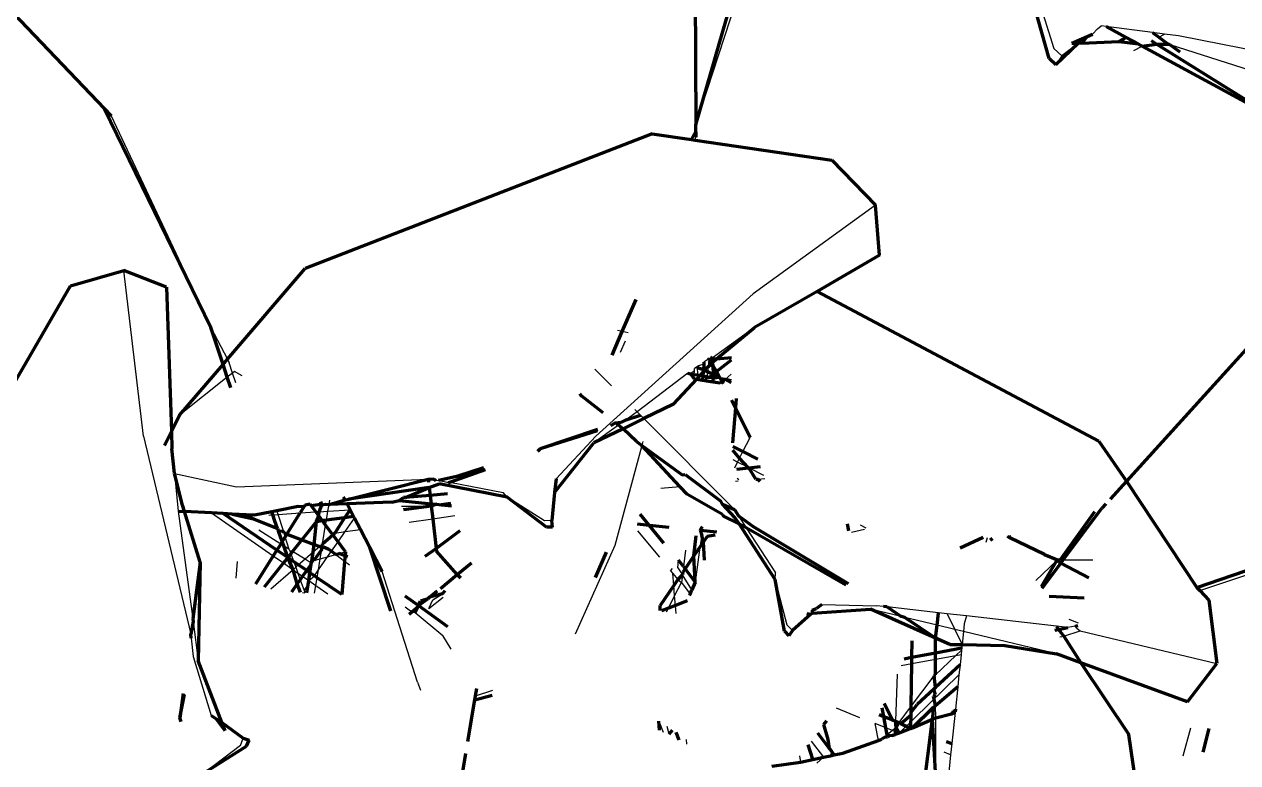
# Model space of a CAD drawing. Header units: millimetres. Extents: x 4307 to 31003, y 2809 to 20009.
# Drawn here: x 17306.02 to 17329.91, y 8947.4 to 8961.95 of the extents above; entities that cross this region are included whole.
import ezdxf

# ---------------------------------------------------------------- set-up
doc = ezdxf.new("R2010")
doc.units = ezdxf.units.MM
doc.layers.add('ProfileEdges', color=7, linetype='Continuous')

msp = doc.modelspace()

# ---------------------------------------------------------------- linework, layer by layer
for p, q in [((17325.87, 8962.816), (17326.29, 8961.473)), ((17319.246, 8959.965), (17320.039, 8962.393)), ((17327.155, 8961.858), (17327.056, 8961.752)), ((17327.155, 8961.858), (17327.223, 8961.915)), ((17327.324, 8961.902), (17327.223, 8961.915)), ((17328.235, 8961.783), (17327.324, 8961.902)), ((17326.779, 8961.577), (17326.451, 8961.326)), ((17328.471, 8961.752), (17328.235, 8961.783)), ((17328.362, 8961.694), (17328.471, 8961.752)), ((17328.744, 8961.717), (17328.471, 8961.752)), ((17334.394, 8960.621), (17328.744, 8961.717)), ((17326.29, 8961.473), (17326.451, 8961.326)), ((17326.451, 8961.326), (17326.33, 8961.145)), ((17327.869, 8961.432), (17328.031, 8961.518)), ((17330.328, 8960.983), (17328.582, 8961.541)), ((17307.733, 8960.141), (17309.696, 8955.97)), ((17319.23, 8959.665), (17319.247, 8959.723)), ((17322.78, 8958.381), (17320.371, 8956.639)), ((17308.368, 8953.83), (17307.983, 8957.095)), ((17320.371, 8956.639), (17317.274, 8953.834)), ((17309.696, 8955.97), (17310.025, 8955.351)), ((17317.796, 8955.893), (17317.704, 8955.914)), ((17317.909, 8955.868), (17317.796, 8955.893)), ((17320.401, 8955.97), (17319.566, 8955.371)), ((17317.763, 8955.489), (17317.859, 8955.708)), ((17310.025, 8955.351), (17310.059, 8955.278)), ((17319.482, 8955.342), (17319.403, 8955.289)), ((17319.566, 8955.371), (17319.506, 8955.359)), ((17310.125, 8955.075), (17310.059, 8955.278)), ((17310.162, 8955.104), (17310.125, 8955.075)), ((17310.313, 8955.019), (17310.162, 8955.104)), ((17317.253, 8955.153), (17317.582, 8954.821)), ((17319.219, 8955.121), (17319.136, 8955.062)), ((17319.214, 8955.049), (17319.219, 8955.121)), ((17319.219, 8955.121), (17319.221, 8955.164)), ((17319.268, 8955.196), (17319.221, 8955.164)), ((17319.299, 8955.218), (17319.268, 8955.196)), ((17319.268, 8955.196), (17319.276, 8955.038)), ((17319.401, 8955.252), (17319.299, 8955.218)), ((17319.475, 8955.103), (17319.463, 8955.005)), ((17319.486, 8955.196), (17319.475, 8955.103)), ((17319.502, 8955.325), (17319.486, 8955.196)), ((17310.02, 8954.992), (17309.078, 8954.243)), ((17310.125, 8955.075), (17310.02, 8954.992)), ((17310.185, 8954.886), (17310.125, 8955.075)), ((17319.085, 8955.071), (17318.09, 8954.31)), ((17319.208, 8954.963), (17319.214, 8955.049)), ((17319.276, 8955.038), (17319.265, 8954.954)), ((17319.457, 8954.958), (17319.453, 8954.925)), ((17319.779, 8954.873), (17319.721, 8954.883)), ((17319.822, 8954.947), (17319.779, 8954.873)), ((17319.941, 8955.051), (17319.822, 8954.947)), ((17318.09, 8954.31), (17317.874, 8954.155)), ((17318.042, 8954.359), (17318.09, 8954.31)), ((17318.09, 8954.31), (17318.152, 8954.248)), ((17318.152, 8954.248), (17318.22, 8954.18)), ((17318.22, 8954.18), (17320.003, 8952.386)), ((17317.724, 8954.048), (17317.237, 8953.698)), ((17317.779, 8954.108), (17317.724, 8954.048)), ((17308.368, 8953.83), (17309.302, 8949.931)), ((17316.491, 8952.994), (17317.274, 8953.834)), ((17318.201, 8953.727), (17318.18, 8953.648)), ((17320.171, 8953.528), (17320.312, 8953.809)), ((17318.173, 8953.623), (17317.649, 8951.676)), ((17320.107, 8953.401), (17320.171, 8953.528)), ((17320.067, 8953.322), (17319.977, 8953.369)), ((17320.009, 8953.206), (17320.067, 8953.322)), ((17320.067, 8953.322), (17320.107, 8953.401)), ((17320.265, 8953.221), (17320.067, 8953.322)), ((17320.582, 8953.057), (17320.289, 8953.208)), ((17308.98, 8953.098), (17309.055, 8952.357)), ((17308.98, 8953.098), (17310.2, 8952.832)), ((17310.2, 8952.832), (17313.975, 8952.986)), ((17314.125, 8952.956), (17314.177, 8952.967)), ((17314.177, 8952.967), (17314.371, 8952.919)), ((17320.022, 8952.945), (17320.08, 8952.951)), ((17320.091, 8952.975), (17320.06, 8952.997)), ((17320.468, 8952.987), (17320.602, 8953)), ((17314.4, 8952.929), (17315.45, 8952.724)), ((17315.528, 8952.628), (17315.45, 8952.724)), ((17318.555, 8952.805), (17318.931, 8952.841)), ((17312.001, 8952.354), (17312.022, 8952.483)), ((17312.022, 8952.483), (17312.036, 8952.574)), ((17316.265, 8952.163), (17315.528, 8952.628)), ((17309.055, 8952.357), (17309.342, 8950.236)), ((17309.709, 8952.32), (17310.924, 8951.473)), ((17310.84, 8952.279), (17310.916, 8952.284)), ((17310.916, 8952.284), (17311.019, 8952.29)), ((17311.019, 8952.29), (17310.996, 8952.363)), ((17311.019, 8952.29), (17311.453, 8952.319)), ((17311.123, 8951.966), (17311.019, 8952.29)), ((17311.453, 8952.319), (17311.763, 8952.339)), ((17311.763, 8952.339), (17311.831, 8952.343)), ((17311.831, 8952.343), (17312.001, 8952.354)), ((17311.972, 8952.179), (17312.001, 8952.354)), ((17312.001, 8952.354), (17312.437, 8952.382)), ((17313.451, 8952.455), (17314.035, 8952.454)), ((17314.064, 8952.205), (17314.502, 8952.269)), ((17320.081, 8952.265), (17320.238, 8952.024)), ((17311.896, 8951.71), (17311.956, 8952.079)), ((17311.956, 8952.079), (17311.972, 8952.179)), ((17312.34, 8951.951), (17312.524, 8952.215)), ((17312.34, 8951.951), (17312.639, 8951.995)), ((17313.601, 8952.137), (17314.064, 8952.205)), ((17316.407, 8952.173), (17316.265, 8952.163)), ((17320.238, 8952.024), (17320.813, 8951.139)), ((17322.567, 8951.992), (17322.31, 8951.936)), ((17322.6, 8952.017), (17322.484, 8952.077)), ((17311.071, 8951.707), (17310.637, 8951.979)), ((17311.16, 8951.85), (17311.138, 8951.92)), ((17311.24, 8951.601), (17311.16, 8951.85)), ((17312.139, 8951.922), (17312.34, 8951.951)), ((17312.2, 8951.75), (17312.34, 8951.951)), ((17318.095, 8951.968), (17318.528, 8951.446)), ((17319.36, 8951.874), (17319.324, 8951.646)), ((17324.979, 8951.828), (17324.955, 8951.74)), ((17311.133, 8951.669), (17311.071, 8951.707)), ((17311.24, 8951.601), (17311.133, 8951.669)), ((17311.249, 8951.573), (17311.24, 8951.601)), ((17311.304, 8951.561), (17311.249, 8951.573)), ((17311.249, 8951.573), (17311.269, 8951.517)), ((17311.269, 8951.517), (17311.327, 8951.359)), ((17311.55, 8951.408), (17311.304, 8951.561)), ((17311.708, 8951.546), (17311.55, 8951.408)), ((17311.84, 8951.661), (17311.708, 8951.546)), ((17311.896, 8951.71), (17311.84, 8951.661)), ((17311.849, 8951.417), (17311.878, 8951.598)), ((17311.995, 8951.457), (17312.069, 8951.564)), ((17312.069, 8951.564), (17312.2, 8951.75)), ((17312.225, 8951.52), (17312.346, 8951.553)), ((17317.649, 8951.676), (17316.869, 8949.932)), ((17319.04, 8951.585), (17319, 8951.262)), ((17319.324, 8951.646), (17319.233, 8950.959)), ((17329.164, 8950.789), (17331.46, 8951.559)), ((17310.193, 8951.032), (17310.219, 8951.363)), ((17310.924, 8951.473), (17311.124, 8951.334)), ((17311.124, 8951.334), (17311.313, 8951.202)), ((17311.327, 8951.359), (17311.367, 8951.249)), ((17311.42, 8951.295), (17311.367, 8951.249)), ((17311.55, 8951.408), (17311.42, 8951.295)), ((17311.631, 8951.357), (17311.55, 8951.408)), ((17311.631, 8951.357), (17311.681, 8951.371)), ((17311.724, 8951.383), (17311.849, 8951.417)), ((17311.813, 8951.197), (17311.995, 8951.457)), ((17311.813, 8951.197), (17311.849, 8951.417)), ((17311.849, 8951.417), (17311.995, 8951.457)), ((17311.995, 8951.457), (17312.153, 8951.5)), ((17312.153, 8951.5), (17312.33, 8951.367)), ((17312.33, 8951.367), (17312.426, 8951.295)), ((17318.888, 8951.239), (17318.901, 8951.392)), ((17325.935, 8950.989), (17326.345, 8951.375)), ((17326.417, 8951.394), (17326.478, 8951.394)), ((17326.478, 8951.394), (17327.062, 8951.395)), ((17311.313, 8951.202), (17310.876, 8950.82)), ((17311.367, 8951.249), (17311.313, 8951.202)), ((17311.313, 8951.202), (17311.408, 8951.136)), ((17311.367, 8951.249), (17311.408, 8951.136)), ((17311.408, 8951.136), (17311.455, 8951.005)), ((17311.408, 8951.136), (17311.502, 8951.071)), ((17311.502, 8951.071), (17311.622, 8950.987)), ((17311.622, 8950.987), (17311.733, 8951.082)), ((17311.733, 8951.082), (17311.813, 8951.197)), ((17311.763, 8950.888), (17311.788, 8951.044)), ((17311.788, 8951.044), (17311.813, 8951.197)), ((17313.765, 8948.983), (17313.071, 8951.168)), ((17318.748, 8951.181), (17318.782, 8951.228)), ((17318.748, 8951.181), (17318.79, 8951.13)), ((17318.79, 8951.13), (17318.89, 8951.01)), ((17318.81, 8950.892), (17318.79, 8951.13)), ((17318.888, 8951.239), (17318.98, 8951.098)), ((17318.98, 8951.098), (17318.962, 8950.951)), ((17319.168, 8950.808), (17318.98, 8951.098)), ((17320.803, 8951.008), (17320.813, 8951.139)), ((17311.455, 8951.005), (17311.532, 8950.795)), ((17311.532, 8950.795), (17311.609, 8950.905)), ((17311.622, 8950.987), (17311.763, 8950.888)), ((17311.739, 8950.738), (17311.763, 8950.888)), ((17311.763, 8950.888), (17311.997, 8950.725)), ((17318.827, 8950.686), (17318.81, 8950.892)), ((17318.827, 8950.686), (17318.962, 8950.951)), ((17318.89, 8951.01), (17318.962, 8950.951)), ((17318.962, 8950.951), (17319.131, 8950.72)), ((17321.043, 8950.11), (17320.803, 8951.008)), ((17311.501, 8950.75), (17311.549, 8950.748)), ((17311.532, 8950.795), (17311.549, 8950.748)), ((17313.989, 8950.434), (17314.269, 8950.661)), ((17313.989, 8950.434), (17314.066, 8950.606)), ((17314.066, 8950.606), (17314.259, 8950.723)), ((17318.704, 8950.443), (17318.827, 8950.686)), ((17318.843, 8950.497), (17318.827, 8950.686)), ((17313.523, 8950.468), (17313.651, 8950.371)), ((17313.651, 8950.371), (17313.721, 8950.361)), ((17313.721, 8950.361), (17314.266, 8949.908)), ((17318.667, 8950.372), (17318.704, 8950.443)), ((17318.856, 8950.337), (17318.843, 8950.497)), ((17321.722, 8950.516), (17322.801, 8950.492)), ((17323.285, 8950.278), (17322.683, 8950.423)), ((17322.938, 8950.477), (17322.801, 8950.492)), ((17324.024, 8950.352), (17323.012, 8950.468)), ((17324.192, 8950.333), (17324.024, 8950.352)), ((17324.192, 8950.333), (17324.344, 8950.023)), ((17324.571, 8950.29), (17324.192, 8950.333)), ((17309.349, 8950.179), (17309.444, 8949.404)), ((17321.15, 8950.005), (17321.043, 8950.11)), ((17323.994, 8950.107), (17323.359, 8950.26)), ((17324.344, 8950.023), (17323.994, 8950.107)), ((17324.53, 8950.137), (17324.514, 8949.982)), ((17324.571, 8950.29), (17324.53, 8950.137)), ((17326.342, 8950.087), (17324.571, 8950.29)), ((17326.568, 8950.061), (17326.342, 8950.087)), ((17326.711, 8950.089), (17326.568, 8950.061)), ((17326.778, 8950.151), (17326.596, 8950.222)), ((17326.753, 8950.04), (17326.711, 8950.089)), ((17309.31, 8949.852), (17309.347, 8949.491)), ((17314.425, 8949.638), (17314.266, 8949.908)), ((17324.344, 8950.023), (17324.488, 8949.73)), ((17324.514, 8949.982), (17324.344, 8950.023)), ((17324.514, 8949.982), (17324.488, 8949.73)), ((17326.342, 8949.542), (17324.514, 8949.982)), ((17326.408, 8949.876), (17326.487, 8949.891)), ((17326.487, 8949.891), (17326.813, 8950)), ((17326.753, 8950.04), (17326.813, 8950)), ((17326.813, 8950), (17329.499, 8949.356)), ((17324.366, 8949.51), (17324.476, 8949.614)), ((17324.476, 8949.614), (17324.467, 8949.528)), ((17324.481, 8949.665), (17324.476, 8949.614)), ((17324.488, 8949.73), (17324.481, 8949.665)), ((17309.347, 8949.491), (17309.7, 8948.332)), ((17323.498, 8949.355), (17323.964, 8949.438)), ((17323.964, 8949.438), (17324.366, 8949.51)), ((17323.965, 8949.133), (17324.366, 8949.51)), ((17324.366, 8949.51), (17324.467, 8949.528)), ((17324.467, 8949.528), (17324.446, 8949.328)), ((17323.209, 8949.142), (17323.176, 8948.217)), ((17324.425, 8949.13), (17323.245, 8947.984)), ((17323.288, 8949.317), (17323.498, 8949.355)), ((17324.425, 8949.13), (17324.402, 8948.903)), ((17324.446, 8949.328), (17324.425, 8949.13)), ((17313.765, 8948.983), (17313.822, 8948.826)), ((17323.888, 8949.061), (17323.485, 8948.522)), ((17323.888, 8949.061), (17323.939, 8949.108)), ((17324.402, 8948.903), (17324.355, 8948.455)), ((17314.906, 8948.719), (17315.247, 8948.828)), ((17322.474, 8948.284), (17322.016, 8948.471)), ((17323.485, 8948.522), (17323.238, 8948.192)), ((17323.967, 8948.28), (17323.966, 8948.527)), ((17324.352, 8948.426), (17324.349, 8948.394)), ((17324.355, 8948.455), (17324.352, 8948.426)), ((17318.514, 8948.22), (17318.6, 8948.003)), ((17322.84, 8947.835), (17322.773, 8948.173)), ((17322.985, 8948.088), (17322.773, 8948.173)), ((17323.97, 8947.098), (17323.967, 8948.28)), ((17324.349, 8948.394), (17324.284, 8947.775)), ((17318.719, 8947.964), (17318.681, 8948.11)), ((17323.117, 8948.035), (17322.985, 8948.088)), ((17323.117, 8948.035), (17323.012, 8947.947)), ((17323.189, 8948.095), (17323.117, 8948.035)), ((17323.168, 8948.015), (17323.117, 8948.035)), ((17323.245, 8947.984), (17323.168, 8948.015)), ((17328.983, 8948.078), (17328.831, 8947.527)), ((17310.282, 8947.737), (17309.594, 8947.22)), ((17310.282, 8947.737), (17310.334, 8947.883)), ((17319.069, 8947.767), (17319.062, 8947.857)), ((17321.514, 8947.826), (17321.756, 8947.506)), ((17324.284, 8947.775), (17324.261, 8947.554)), ((17321.286, 8947.534), (17321.303, 8947.409)), ((17321.624, 8947.387), (17321.756, 8947.506)), ((17321.914, 8947.624), (17321.894, 8947.536)), ((17321.936, 8947.545), (17321.914, 8947.624)), ((17324.261, 8947.554), (17324.133, 8947.606)), ((17324.261, 8947.554), (17324.162, 8946.599))]:
    msp.add_line(p, q)
at = {"layer": 'ProfileEdges', "lineweight": 211}
for p, q in [((17319.214, 8964.76), (17319.246, 8959.965)), ((17319.246, 8959.965), (17320.046, 8962.741)), ((17326.2, 8961.276), (17325.837, 8962.577)), ((17305.674, 8962.306), (17307.592, 8960.289)), ((17327.324, 8961.902), (17327.718, 8961.688)), ((17326.779, 8961.577), (17326.33, 8961.145)), ((17326.65, 8961.578), (17326.949, 8961.706)), ((17326.65, 8961.578), (17326.779, 8961.577)), ((17326.845, 8961.576), (17326.779, 8961.577)), ((17326.949, 8961.706), (17326.845, 8961.576)), ((17326.845, 8961.576), (17327.573, 8961.609)), ((17326.949, 8961.706), (17327.056, 8961.752)), ((17327.573, 8961.609), (17327.718, 8961.688)), ((17327.573, 8961.609), (17327.952, 8961.561)), ((17327.718, 8961.688), (17327.952, 8961.561)), ((17327.952, 8961.561), (17328.031, 8961.518)), ((17328.031, 8961.518), (17328.317, 8961.556)), ((17328.317, 8961.556), (17328.213, 8961.621)), ((17328.235, 8961.783), (17328.362, 8961.694)), ((17330.673, 8960.084), (17328.317, 8961.556)), ((17328.317, 8961.556), (17328.546, 8961.553)), ((17328.362, 8961.694), (17328.546, 8961.553)), ((17328.582, 8961.541), (17328.546, 8961.553)), ((17328.031, 8961.518), (17330.673, 8960.084)), ((17328.582, 8961.541), (17328.776, 8961.406)), ((17326.33, 8961.145), (17326.2, 8961.276)), ((17309.696, 8955.97), (17307.592, 8960.289)), ((17307.592, 8960.289), (17307.733, 8960.141)), ((17319.246, 8959.827), (17319.246, 8959.965)), ((17318.387, 8959.788), (17311.551, 8957.136)), ((17318.387, 8959.788), (17319.162, 8959.675)), ((17319.162, 8959.675), (17319.246, 8959.827)), ((17319.162, 8959.675), (17319.23, 8959.665)), ((17319.23, 8959.665), (17321.92, 8959.269)), ((17319.246, 8959.827), (17319.247, 8959.723)), ((17321.92, 8959.269), (17322.78, 8958.381)), ((17322.861, 8957.4), (17322.78, 8958.381)), ((17322.861, 8957.4), (17321.631, 8956.685)), ((17306.93, 8956.797), (17307.983, 8957.095)), ((17308.822, 8956.767), (17307.983, 8957.095)), ((17310.025, 8955.351), (17311.551, 8957.136)), ((17305.425, 8954.193), (17306.93, 8956.797)), ((17308.822, 8956.767), (17308.919, 8953.923)), ((17321.631, 8956.685), (17320.401, 8955.97)), ((17327.179, 8953.735), (17321.631, 8956.685)), ((17331.101, 8956.677), (17327.723, 8952.948)), ((17317.796, 8955.893), (17318.069, 8956.528)), ((17309.935, 8955.246), (17309.696, 8955.97)), ((17317.597, 8955.428), (17317.796, 8955.893)), ((17319.653, 8955.356), (17320.401, 8955.97)), ((17309.935, 8955.246), (17310.025, 8955.351)), ((17319.482, 8955.342), (17319.506, 8955.359)), ((17319.506, 8955.359), (17319.502, 8955.325)), ((17319.506, 8955.359), (17319.532, 8955.346)), ((17319.563, 8955.398), (17319.532, 8955.346)), ((17319.532, 8955.346), (17319.566, 8955.371)), ((17319.532, 8955.346), (17319.556, 8955.271)), ((17319.566, 8955.371), (17319.653, 8955.356)), ((17319.577, 8955.293), (17319.653, 8955.356)), ((17319.648, 8955.107), (17319.946, 8955.339)), ((17319.653, 8955.356), (17319.946, 8955.379)), ((17309.078, 8954.243), (17309.935, 8955.246)), ((17310.02, 8954.992), (17309.935, 8955.246)), ((17319.294, 8955.175), (17319.268, 8955.196)), ((17319.393, 8955.14), (17319.294, 8955.175)), ((17319.393, 8955.14), (17319.389, 8955.093)), ((17319.421, 8955.127), (17319.389, 8955.093)), ((17319.401, 8955.252), (17319.393, 8955.14)), ((17319.393, 8955.14), (17319.486, 8955.196)), ((17319.403, 8955.289), (17319.401, 8955.252)), ((17319.475, 8955.103), (17319.421, 8955.127)), ((17319.601, 8955.043), (17319.475, 8955.103)), ((17319.486, 8955.196), (17319.556, 8955.271)), ((17319.502, 8955.325), (17319.556, 8955.271)), ((17319.556, 8955.271), (17319.577, 8955.293)), ((17319.556, 8955.271), (17319.582, 8955.224)), ((17319.582, 8955.224), (17319.648, 8955.107)), ((17319.601, 8955.043), (17319.582, 8955.224)), ((17319.601, 8955.043), (17319.648, 8955.107)), ((17319.648, 8955.107), (17319.709, 8954.998)), ((17310.088, 8954.785), (17310.02, 8954.992)), ((17318.803, 8954.466), (17319.265, 8954.954)), ((17319.085, 8955.071), (17319.136, 8955.062)), ((17319.136, 8955.062), (17319.214, 8955.049)), ((17319.136, 8955.062), (17319.208, 8954.963)), ((17319.208, 8954.963), (17319.265, 8954.954)), ((17319.214, 8955.049), (17319.276, 8955.038)), ((17319.265, 8954.954), (17319.329, 8955.029)), ((17319.265, 8954.954), (17319.378, 8954.937)), ((17319.276, 8955.038), (17319.329, 8955.029)), ((17319.329, 8955.029), (17319.389, 8955.093)), ((17319.329, 8955.029), (17319.384, 8955.019)), ((17319.384, 8955.019), (17319.378, 8954.937)), ((17319.378, 8954.937), (17319.42, 8954.93)), ((17319.389, 8955.093), (17319.384, 8955.019)), ((17319.384, 8955.019), (17319.463, 8955.005)), ((17319.42, 8954.93), (17319.457, 8954.958)), ((17319.42, 8954.93), (17319.453, 8954.925)), ((17319.453, 8954.925), (17319.586, 8954.904)), ((17319.463, 8955.005), (17319.457, 8954.958)), ((17319.463, 8955.005), (17319.507, 8954.998)), ((17319.507, 8954.998), (17319.601, 8955.043)), ((17319.507, 8954.998), (17319.595, 8954.983)), ((17319.586, 8954.904), (17319.595, 8954.983)), ((17319.586, 8954.904), (17319.721, 8954.883)), ((17319.595, 8954.983), (17319.601, 8955.043)), ((17319.595, 8954.983), (17319.709, 8954.998)), ((17319.709, 8954.998), (17319.601, 8955.043)), ((17319.709, 8954.998), (17319.731, 8954.959)), ((17319.721, 8954.883), (17319.758, 8954.911)), ((17319.731, 8954.959), (17319.758, 8954.911)), ((17319.822, 8954.947), (17319.731, 8954.959)), ((17319.758, 8954.911), (17319.822, 8954.947)), ((17319.758, 8954.911), (17319.779, 8954.873)), ((17319.939, 8954.883), (17319.822, 8954.947)), ((17319.939, 8954.923), (17319.822, 8954.947)), ((17317.001, 8954.621), (17316.963, 8954.664)), ((17317.417, 8954.291), (17317.001, 8954.621)), ((17318.803, 8954.466), (17318.22, 8954.18)), ((17319.946, 8954.54), (17320.022, 8954.389)), ((17320.022, 8954.389), (17319.968, 8953.698)), ((17320.036, 8954.575), (17320.022, 8954.389)), ((17320.022, 8954.389), (17320.312, 8953.809)), ((17309.078, 8954.243), (17308.919, 8953.923)), ((17317.779, 8954.108), (17317.874, 8954.155)), ((17318.22, 8954.18), (17317.811, 8953.979)), ((17317.874, 8954.155), (17318.152, 8954.248)), ((17308.919, 8953.923), (17308.783, 8953.649)), ((17308.919, 8953.923), (17308.93, 8953.585)), ((17316.183, 8953.591), (17317.316, 8953.969)), ((17316.183, 8953.591), (17317.308, 8953.944)), ((17317.811, 8953.979), (17317.237, 8953.698)), ((17317.66, 8954.098), (17317.567, 8954.034)), ((17317.66, 8954.098), (17317.779, 8954.108)), ((17317.724, 8954.048), (17317.66, 8954.098)), ((17317.811, 8953.979), (17317.724, 8954.048)), ((17318.073, 8953.726), (17317.811, 8953.979)), ((17316.463, 8952.725), (17317.237, 8953.698)), ((17318.073, 8953.726), (17318.18, 8953.648)), ((17327.179, 8953.735), (17327.723, 8952.948)), ((17308.98, 8953.098), (17308.93, 8953.585)), ((17316.136, 8953.535), (17316.183, 8953.591)), ((17318.931, 8952.841), (17318.18, 8953.648)), ((17318.18, 8953.648), (17318.973, 8953.071)), ((17319.97, 8953.629), (17320.171, 8953.528)), ((17320.107, 8953.401), (17319.972, 8953.556)), ((17320.171, 8953.528), (17320.466, 8953.379)), ((17314.565, 8953.05), (17315.069, 8953.218)), ((17320.054, 8953.184), (17320.289, 8953.208)), ((17320.265, 8953.221), (17320.107, 8953.401)), ((17320.289, 8953.208), (17320.265, 8953.221)), ((17320.289, 8953.208), (17320.519, 8953.232)), ((17320.428, 8952.984), (17320.289, 8953.208)), ((17309.137, 8952.475), (17308.98, 8953.098)), ((17312.414, 8952.591), (17313.975, 8952.986)), ((17313.975, 8952.986), (17314.086, 8952.99)), ((17313.975, 8952.986), (17313.982, 8952.926)), ((17314.086, 8952.99), (17314.125, 8952.956)), ((17314.177, 8952.967), (17314.565, 8953.05)), ((17314.4, 8952.929), (17315.103, 8953.174)), ((17316.491, 8952.994), (17316.463, 8952.725)), ((17318.973, 8953.071), (17319.031, 8953.077)), ((17319.031, 8953.077), (17319.739, 8952.553)), ((17320.428, 8952.984), (17320.468, 8952.987)), ((17320.512, 8952.937), (17320.468, 8952.987)), ((17327.723, 8952.948), (17327.399, 8952.59)), ((17327.723, 8952.948), (17329.105, 8950.849)), ((17313.994, 8952.823), (17312.414, 8952.591)), ((17313.529, 8952.625), (17313.994, 8952.823)), ((17313.994, 8952.823), (17314.193, 8952.896)), ((17313.994, 8952.823), (17314.011, 8952.665)), ((17315.528, 8952.628), (17314.193, 8952.896)), ((17314.371, 8952.919), (17314.4, 8952.929)), ((17316.463, 8952.725), (17316.407, 8952.173)), ((17319.082, 8952.686), (17318.931, 8952.841)), ((17309.176, 8952.35), (17309.137, 8952.475)), ((17311.551, 8952.475), (17311.529, 8952.44)), ((17311.648, 8952.495), (17311.551, 8952.475)), ((17311.671, 8952.464), (17311.648, 8952.495)), ((17311.671, 8952.464), (17311.854, 8952.495)), ((17311.831, 8952.343), (17311.883, 8952.478)), ((17311.883, 8952.478), (17311.854, 8952.495)), ((17311.883, 8952.478), (17311.861, 8952.538)), ((17311.883, 8952.478), (17311.954, 8952.493)), ((17311.954, 8952.493), (17312.022, 8952.483)), ((17312.022, 8952.483), (17312.337, 8952.575)), ((17312.377, 8952.497), (17312.022, 8952.483)), ((17312.337, 8952.575), (17312.308, 8952.629)), ((17312.337, 8952.575), (17312.414, 8952.591)), ((17313.262, 8952.532), (17312.377, 8952.497)), ((17312.437, 8952.382), (17312.377, 8952.497)), ((17313.262, 8952.532), (17313.4, 8952.563)), ((17313.4, 8952.563), (17313.488, 8952.621)), ((17313.4, 8952.563), (17314.03, 8952.501)), ((17313.529, 8952.625), (17313.488, 8952.621)), ((17314.011, 8952.665), (17313.529, 8952.625)), ((17314.354, 8952.694), (17314.011, 8952.665)), ((17314.011, 8952.665), (17314.03, 8952.501)), ((17314.03, 8952.501), (17314.14, 8952.49)), ((17314.03, 8952.501), (17314.035, 8952.454)), ((17314.14, 8952.49), (17314.035, 8952.454)), ((17314.14, 8952.49), (17314.239, 8952.481)), ((17314.42, 8952.505), (17314.239, 8952.481)), ((17314.239, 8952.481), (17314.435, 8952.461)), ((17316.302, 8952.04), (17315.528, 8952.628)), ((17319.77, 8952.292), (17319.082, 8952.686)), ((17319.77, 8952.492), (17319.739, 8952.553)), ((17320.013, 8952.233), (17319.77, 8952.492)), ((17319.77, 8952.492), (17320.003, 8952.386)), ((17327.314, 8952.496), (17327.24, 8952.415)), ((17309.055, 8952.357), (17309.176, 8952.35)), ((17309.488, 8951.352), (17309.176, 8952.35)), ((17309.709, 8952.32), (17309.176, 8952.35)), ((17309.938, 8952.307), (17309.709, 8952.32)), ((17310.113, 8952.298), (17309.938, 8952.307)), ((17310.995, 8951.586), (17309.938, 8952.307)), ((17310.392, 8952.282), (17310.113, 8952.298)), ((17310.113, 8952.298), (17310.535, 8952.201)), ((17310.392, 8952.282), (17310.535, 8952.201)), ((17310.553, 8952.273), (17310.392, 8952.282)), ((17310.897, 8952.343), (17310.553, 8952.273)), ((17310.996, 8952.363), (17310.897, 8952.343)), ((17310.916, 8952.284), (17310.897, 8952.343)), ((17310.958, 8952.16), (17310.916, 8952.284)), ((17311.416, 8952.448), (17310.996, 8952.363)), ((17311.191, 8951.9), (17311.453, 8952.319)), ((17311.529, 8952.44), (17311.416, 8952.448)), ((17311.529, 8952.44), (17311.453, 8952.319)), ((17311.763, 8952.339), (17311.671, 8952.464)), ((17311.819, 8952.264), (17311.763, 8952.339)), ((17311.773, 8952.153), (17311.819, 8952.264)), ((17311.819, 8952.264), (17311.831, 8952.343)), ((17311.89, 8952.168), (17311.819, 8952.264)), ((17312.437, 8952.382), (17312.326, 8952.226)), ((17312.506, 8952.25), (17312.326, 8952.226)), ((17312.506, 8952.25), (17312.437, 8952.382)), ((17312.524, 8952.215), (17312.506, 8952.25)), ((17314.035, 8952.454), (17313.486, 8952.381)), ((17314.035, 8952.454), (17314.064, 8952.205)), ((17318.325, 8952.08), (17318.148, 8952.298)), ((17319.77, 8952.292), (17319.786, 8952.259)), ((17320.096, 8952.105), (17319.786, 8952.259)), ((17320.003, 8952.386), (17320.081, 8952.265)), ((17320.096, 8952.105), (17320.013, 8952.233)), ((17320.081, 8952.265), (17320.375, 8952.052)), ((17327.094, 8952.341), (17326.417, 8951.394)), ((17326.478, 8951.394), (17327.24, 8952.415)), ((17310.535, 8952.201), (17311.011, 8952.011)), ((17311.011, 8952.011), (17310.958, 8952.16)), ((17311.011, 8952.011), (17311.029, 8951.96)), ((17311.773, 8952.153), (17311.487, 8951.791)), ((17311.732, 8951.701), (17311.773, 8952.153)), ((17311.773, 8952.153), (17311.89, 8952.168)), ((17311.972, 8952.179), (17311.89, 8952.168)), ((17311.956, 8952.079), (17311.89, 8952.168)), ((17312.098, 8951.887), (17311.956, 8952.079)), ((17312.326, 8952.226), (17311.972, 8952.179)), ((17312.326, 8952.226), (17312.139, 8951.922)), ((17312.639, 8951.995), (17312.524, 8952.215)), ((17312.825, 8951.639), (17312.639, 8951.995)), ((17314.064, 8952.205), (17314.129, 8951.622)), ((17316.423, 8952.04), (17316.302, 8952.04)), ((17316.423, 8952.04), (17316.407, 8952.173)), ((17318.086, 8952.103), (17318.325, 8952.08)), ((17318.325, 8952.08), (17318.712, 8952.042)), ((17318.614, 8951.723), (17318.325, 8952.08)), ((17319.327, 8951.982), (17319.378, 8952.052)), ((17320.803, 8951.008), (17320.096, 8952.105)), ((17320.238, 8952.024), (17320.096, 8952.105)), ((17322.2, 8950.9), (17320.238, 8952.024)), ((17320.375, 8952.052), (17322.24, 8950.932)), ((17322.255, 8951.967), (17322.229, 8952.102)), ((17311.029, 8951.96), (17311.123, 8951.966)), ((17311.101, 8951.756), (17311.029, 8951.96)), ((17311.101, 8951.756), (17311.071, 8951.707)), ((17311.16, 8951.85), (17311.101, 8951.756)), ((17311.133, 8951.669), (17311.101, 8951.756)), ((17311.138, 8951.92), (17311.123, 8951.966)), ((17311.138, 8951.92), (17311.191, 8951.9)), ((17311.191, 8951.9), (17311.16, 8951.85)), ((17311.191, 8951.9), (17311.487, 8951.791)), ((17311.487, 8951.791), (17311.304, 8951.561)), ((17311.487, 8951.791), (17311.732, 8951.701)), ((17311.896, 8951.71), (17312.098, 8951.887)), ((17312.139, 8951.922), (17312.098, 8951.887)), ((17312.2, 8951.75), (17312.098, 8951.887)), ((17314.129, 8951.622), (17314.605, 8951.973)), ((17319.206, 8951.473), (17319.25, 8951.876)), ((17319.327, 8951.982), (17319.36, 8951.874)), ((17319.327, 8951.982), (17319.654, 8951.95)), ((17319.396, 8951.752), (17319.36, 8951.874)), ((17319.465, 8951.854), (17319.396, 8951.752)), ((17319.626, 8951.882), (17319.465, 8951.854)), ((17324.899, 8951.836), (17324.449, 8951.625)), ((17325.088, 8951.77), (17325.044, 8951.822)), ((17325.377, 8951.861), (17325.427, 8951.832)), ((17325.427, 8951.832), (17325.42, 8951.878)), ((17326.106, 8951.502), (17325.427, 8951.832)), ((17329.105, 8950.849), (17331.74, 8951.758)), ((17310.995, 8951.586), (17310.924, 8951.473)), ((17311.071, 8951.707), (17310.995, 8951.586)), ((17311.212, 8951.445), (17310.995, 8951.586)), ((17311.212, 8951.445), (17311.133, 8951.669)), ((17311.269, 8951.517), (17311.212, 8951.445)), ((17311.304, 8951.561), (17311.269, 8951.517)), ((17311.681, 8951.371), (17311.708, 8951.546)), ((17311.708, 8951.546), (17311.732, 8951.701)), ((17311.878, 8951.598), (17311.724, 8951.383)), ((17311.732, 8951.701), (17311.84, 8951.661)), ((17311.84, 8951.661), (17311.886, 8951.645)), ((17311.878, 8951.598), (17311.886, 8951.645)), ((17311.886, 8951.645), (17311.896, 8951.71)), ((17311.886, 8951.645), (17311.914, 8951.649)), ((17311.914, 8951.649), (17312.007, 8951.61)), ((17312.007, 8951.61), (17312.069, 8951.564)), ((17312.069, 8951.564), (17312.153, 8951.5)), ((17312.153, 8951.5), (17312.225, 8951.52)), ((17312.346, 8951.553), (17312.2, 8951.75)), ((17312.339, 8951.478), (17312.225, 8951.52)), ((17312.346, 8951.553), (17312.339, 8951.478)), ((17313.239, 8950.382), (17312.825, 8951.639)), ((17313.071, 8951.168), (17312.825, 8951.639)), ((17313.917, 8951.465), (17314.129, 8951.622)), ((17314.129, 8951.622), (17314.135, 8951.569)), ((17314.547, 8951.107), (17314.135, 8951.569)), ((17317.267, 8951.045), (17317.486, 8951.548)), ((17319.324, 8951.646), (17319.206, 8951.473)), ((17319.396, 8951.752), (17319.324, 8951.646)), ((17319.417, 8951.392), (17319.396, 8951.752)), ((17309.488, 8951.352), (17309.342, 8950.236)), ((17309.488, 8951.352), (17309.444, 8949.404)), ((17310.924, 8951.473), (17310.574, 8950.914)), ((17311.124, 8951.334), (17310.748, 8950.86)), ((17311.212, 8951.445), (17311.124, 8951.334)), ((17311.313, 8951.202), (17311.212, 8951.445)), ((17311.327, 8951.359), (17311.212, 8951.445)), ((17311.42, 8951.295), (17311.327, 8951.359)), ((17311.583, 8951.184), (17311.42, 8951.295)), ((17311.671, 8951.308), (17311.583, 8951.184)), ((17311.645, 8951.141), (17311.671, 8951.308)), ((17311.671, 8951.308), (17311.681, 8951.371)), ((17311.681, 8951.371), (17311.724, 8951.383)), ((17312.33, 8951.367), (17312.274, 8950.712)), ((17312.339, 8951.478), (17312.33, 8951.367)), ((17312.393, 8951.458), (17312.339, 8951.478)), ((17314.547, 8951.107), (17314.827, 8951.337)), ((17319, 8951.262), (17318.901, 8951.392)), ((17319.206, 8951.473), (17319.033, 8951.219)), ((17319.233, 8950.959), (17319.206, 8951.473)), ((17326.345, 8951.375), (17326.04, 8950.866)), ((17326.064, 8950.839), (17326.431, 8951.33)), ((17326.106, 8951.502), (17326.365, 8951.394)), ((17326.345, 8951.375), (17326.365, 8951.394)), ((17326.365, 8951.394), (17326.417, 8951.394)), ((17326.365, 8951.394), (17326.388, 8951.353)), ((17326.388, 8951.353), (17326.431, 8951.33)), ((17326.431, 8951.33), (17326.478, 8951.394)), ((17326.431, 8951.33), (17326.981, 8951.039)), ((17311.398, 8950.925), (17311.313, 8951.202)), ((17311.502, 8951.071), (17311.455, 8951.005)), ((17311.583, 8951.184), (17311.502, 8951.071)), ((17311.645, 8951.141), (17311.583, 8951.184)), ((17311.622, 8950.987), (17311.645, 8951.141)), ((17311.733, 8951.082), (17311.645, 8951.141)), ((17311.788, 8951.044), (17311.733, 8951.082)), ((17312.274, 8950.712), (17311.788, 8951.044)), ((17314.214, 8950.834), (17314.547, 8951.107)), ((17314.615, 8951.032), (17314.547, 8951.107)), ((17318.98, 8951.098), (17318.89, 8951.01)), ((17318.986, 8951.15), (17318.98, 8951.098)), ((17319.033, 8951.219), (17318.986, 8951.15)), ((17319, 8951.262), (17319.033, 8951.219)), ((17319.033, 8951.219), (17319.233, 8950.959)), ((17311.398, 8950.925), (17311.281, 8950.761)), ((17311.455, 8951.005), (17311.398, 8950.925)), ((17311.459, 8950.752), (17311.398, 8950.925)), ((17311.584, 8950.746), (17311.609, 8950.905)), ((17311.609, 8950.905), (17311.622, 8950.987)), ((17318.81, 8950.892), (17318.542, 8950.498)), ((17318.89, 8951.01), (17318.81, 8950.892)), ((17319.131, 8950.72), (17319.168, 8950.808)), ((17319.233, 8950.959), (17319.168, 8950.808)), ((17320.988, 8949.992), (17320.803, 8951.008)), ((17329.105, 8950.849), (17329.164, 8950.789)), ((17313.512, 8950.686), (17313.781, 8950.494)), ((17313.781, 8950.494), (17313.965, 8950.629)), ((17313.781, 8950.494), (17313.821, 8950.583)), ((17313.965, 8950.629), (17313.821, 8950.583)), ((17314.002, 8950.659), (17313.965, 8950.629)), ((17314.002, 8950.659), (17314.152, 8950.783)), ((17314.259, 8950.723), (17314.002, 8950.659)), ((17314.259, 8950.723), (17314.31, 8950.789)), ((17319.075, 8950.588), (17318.843, 8950.497)), ((17319.119, 8950.693), (17319.131, 8950.72)), ((17326.2, 8950.681), (17326.891, 8950.646)), ((17329.164, 8950.789), (17329.345, 8950.604)), ((17329.345, 8950.604), (17329.499, 8949.356)), ((17313.597, 8950.326), (17313.651, 8950.371)), ((17313.651, 8950.371), (17313.769, 8950.468)), ((17313.721, 8950.361), (17313.769, 8950.468)), ((17313.769, 8950.468), (17313.781, 8950.494)), ((17313.781, 8950.494), (17314.357, 8950.081)), ((17318.542, 8950.395), (17318.542, 8950.498)), ((17318.704, 8950.443), (17318.568, 8950.39)), ((17318.843, 8950.497), (17318.704, 8950.443)), ((17321.505, 8950.323), (17321.15, 8950.005)), ((17321.428, 8950.34), (17321.505, 8950.323)), ((17321.505, 8950.323), (17321.533, 8950.347)), ((17321.533, 8950.347), (17322.683, 8950.423)), ((17321.536, 8950.404), (17321.533, 8950.347)), ((17321.536, 8950.404), (17321.622, 8950.437)), ((17321.722, 8950.516), (17321.622, 8950.437)), ((17323.963, 8949.85), (17322.683, 8950.423)), ((17323.012, 8950.468), (17322.938, 8950.477)), ((17323.012, 8950.468), (17323.285, 8950.278)), ((17323.994, 8950.107), (17324.024, 8950.352)), ((17309.349, 8950.179), (17309.302, 8949.931)), ((17309.342, 8950.236), (17309.349, 8950.179)), ((17323.359, 8950.26), (17323.285, 8950.278)), ((17323.963, 8949.85), (17323.359, 8950.26)), ((17323.963, 8949.85), (17323.994, 8950.107)), ((17326.342, 8950.087), (17326.383, 8950.026)), ((17326.711, 8950.089), (17326.766, 8950.099)), ((17309.31, 8949.852), (17309.302, 8949.931)), ((17320.988, 8949.992), (17321.074, 8949.899)), ((17321.15, 8950.005), (17321.074, 8949.899)), ((17324.248, 8949.726), (17323.963, 8949.85)), ((17323.963, 8949.566), (17323.963, 8949.85)), ((17326.312, 8950.013), (17326.383, 8950.026)), ((17326.383, 8950.026), (17326.568, 8950.061)), ((17326.383, 8950.026), (17326.487, 8949.891)), ((17326.487, 8949.891), (17326.824, 8949.366)), ((17323.5, 8949.478), (17323.505, 8949.8)), ((17323.963, 8949.566), (17324.481, 8949.665)), ((17324.248, 8949.726), (17324.488, 8949.73)), ((17324.488, 8949.73), (17325.326, 8949.707)), ((17325.326, 8949.707), (17326.342, 8949.542)), ((17309.913, 8948.191), (17309.444, 8949.404)), ((17323.346, 8949.446), (17323.43, 8949.465)), ((17323.43, 8949.465), (17323.5, 8949.478)), ((17323.498, 8949.355), (17323.5, 8949.478)), ((17323.5, 8949.478), (17323.963, 8949.566)), ((17323.964, 8949.438), (17323.963, 8949.566)), ((17323.965, 8949.133), (17323.964, 8949.438)), ((17326.824, 8949.366), (17326.342, 8949.542)), ((17328.927, 8948.598), (17326.824, 8949.366)), ((17326.824, 8949.366), (17327.766, 8947.954)), ((17323.485, 8948.522), (17323.498, 8949.355)), ((17323.939, 8949.108), (17323.965, 8949.133)), ((17324.446, 8949.328), (17323.965, 8948.882)), ((17328.927, 8948.598), (17329.499, 8949.356)), ((17323.965, 8948.882), (17323.939, 8949.108)), ((17323.966, 8948.527), (17324.402, 8948.903)), ((17309.149, 8948.763), (17309.086, 8948.285)), ((17309.086, 8948.285), (17309.178, 8948.74)), ((17314.892, 8948.636), (17315.231, 8948.729)), ((17314.892, 8948.636), (17314.906, 8948.719)), ((17314.906, 8948.719), (17314.93, 8948.862)), ((17323.931, 8948.85), (17323.601, 8948.545)), ((17323.926, 8948.713), (17323.966, 8948.745)), ((17323.966, 8948.527), (17323.926, 8948.713)), ((17323.965, 8948.882), (17323.931, 8948.85)), ((17323.966, 8948.745), (17323.931, 8948.85)), ((17314.756, 8947.818), (17314.892, 8948.636)), ((17322.943, 8948.309), (17322.911, 8948.48)), ((17322.951, 8948.568), (17323.116, 8948.241)), ((17323.483, 8948.397), (17323.601, 8948.545)), ((17323.483, 8948.397), (17323.485, 8948.522)), ((17323.512, 8948.083), (17323.919, 8948.487)), ((17323.915, 8948.365), (17323.919, 8948.487)), ((17323.919, 8948.487), (17323.966, 8948.527)), ((17324.279, 8948.365), (17324.32, 8948.414)), ((17324.32, 8948.414), (17324.352, 8948.426)), ((17324.355, 8948.455), (17324.349, 8948.394)), ((17309.114, 8948.205), (17309.086, 8948.285)), ((17309.7, 8948.332), (17309.8, 8948.264)), ((17309.977, 8948.024), (17309.8, 8948.264)), ((17309.8, 8948.264), (17309.913, 8948.191)), ((17309.977, 8948.024), (17309.913, 8948.191)), ((17309.913, 8948.191), (17310.334, 8947.883)), ((17318.531, 8948.037), (17318.514, 8948.22)), ((17321.766, 8948.15), (17321.824, 8948.224)), ((17322.851, 8948.346), (17322.943, 8948.309)), ((17322.943, 8948.309), (17323.116, 8948.241)), ((17322.985, 8948.088), (17322.943, 8948.309)), ((17323.116, 8948.241), (17323.176, 8948.217)), ((17323.176, 8948.217), (17323.172, 8948.128)), ((17323.176, 8948.217), (17323.238, 8948.192)), ((17323.189, 8948.095), (17323.238, 8948.192)), ((17323.238, 8948.192), (17323.283, 8948.174)), ((17323.283, 8948.174), (17323.482, 8948.341)), ((17323.283, 8948.174), (17323.455, 8948.086)), ((17323.48, 8948.096), (17323.482, 8948.341)), ((17323.482, 8948.341), (17323.483, 8948.397)), ((17323.512, 8948.083), (17323.901, 8948.255)), ((17323.724, 8946.853), (17323.901, 8948.255)), ((17323.901, 8948.255), (17323.915, 8948.365)), ((17323.901, 8948.255), (17323.967, 8948.28)), ((17323.97, 8947.098), (17323.901, 8948.255)), ((17323.967, 8948.28), (17324.279, 8948.365)), ((17324.279, 8948.365), (17324.349, 8948.394)), ((17318.719, 8947.964), (17318.787, 8948.039)), ((17318.85, 8947.998), (17318.909, 8947.847)), ((17321.638, 8947.985), (17321.874, 8947.675)), ((17321.848, 8947.857), (17321.766, 8948.15)), ((17323.012, 8947.947), (17322.985, 8948.088)), ((17323.02, 8947.901), (17323.012, 8947.947)), ((17323.042, 8947.93), (17323.02, 8947.901)), ((17323.112, 8947.935), (17323.042, 8947.93)), ((17323.112, 8947.935), (17323.166, 8947.955)), ((17323.168, 8948.015), (17323.166, 8947.955)), ((17323.245, 8947.984), (17323.166, 8947.955)), ((17323.209, 8948.056), (17323.168, 8948.015)), ((17323.172, 8948.128), (17323.189, 8948.095)), ((17323.189, 8948.095), (17323.209, 8948.056)), ((17323.209, 8948.056), (17323.245, 8947.984)), ((17323.478, 8948.07), (17323.245, 8947.984)), ((17323.455, 8948.086), (17323.478, 8948.07)), ((17323.478, 8948.07), (17323.48, 8948.096)), ((17323.478, 8948.07), (17323.512, 8948.083)), ((17328.937, 8940.047), (17327.766, 8947.954)), ((17329.347, 8948.075), (17329.228, 8947.607)), ((17309.594, 8947.22), (17310.399, 8947.725)), ((17310.334, 8947.883), (17310.45, 8947.846)), ((17310.399, 8947.725), (17310.45, 8947.846)), ((17321.547, 8947.461), (17321.457, 8947.753)), ((17321.874, 8947.675), (17321.848, 8947.857)), ((17322.139, 8947.589), (17322.84, 8947.835)), ((17322.84, 8947.835), (17322.908, 8947.86)), ((17322.951, 8947.896), (17322.908, 8947.86)), ((17323.02, 8947.901), (17322.951, 8947.896)), ((17324.174, 8947.819), (17324.284, 8947.775)), ((17314.609, 8946.938), (17314.716, 8947.581)), ((17321.303, 8947.409), (17321.547, 8947.461)), ((17321.547, 8947.461), (17321.756, 8947.506)), ((17321.756, 8947.506), (17321.894, 8947.536)), ((17321.874, 8947.675), (17321.914, 8947.624)), ((17321.894, 8947.536), (17321.969, 8947.552)), ((17321.969, 8947.552), (17321.914, 8947.624)), ((17321.969, 8947.552), (17322.139, 8947.589)), ((17320.741, 8947.33), (17321.303, 8947.409))]:
    msp.add_line(p, q, dxfattribs=at)

doc.saveas('drawing.dxf')
